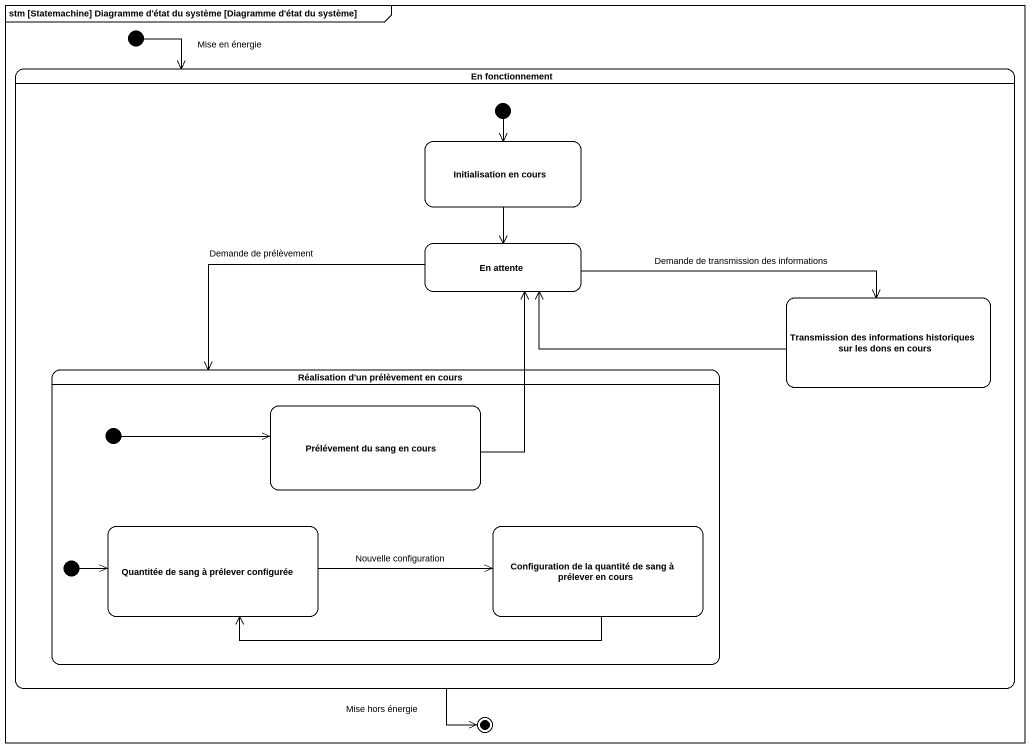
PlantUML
@startuml
mainframe stm [Statemachine] Diagramme d'état du système [Diagramme d'état du système]
hide empty description
state "En fonctionnement" as En_fonctionnement {
  state "Initialisation en cours" as Initialisation_en_cours
  state "En attente" as En_attente
  state "Transmission des informations historiques sur les dons en cours" as Transmission_des
  state "Réalisation d'un prélèvement en cours" as Réalisation_d_un {
    state initial3 <<start>>
    state "Prélévement du sang en cours" as Prélévement_du_sang_en_cours
    state "Quantitée de sang à prélever configurée" as Quantitée_de_sang_à
    state "Configuration de la quantité de sang à prélever en cours" as Configuration_de_la
    state initial4 <<start>>
  }
  [*] --> Initialisation_en_cours
}
[*] --> En_fonctionnement : Mise en énergie
Initialisation_en_cours --> En_attente
En_attente -right-> Transmission_des : Demande de transmission des informations
En_attente --> Réalisation_d_un : Demande de prélèvement
Transmission_des -left-> En_attente
initial3 -right-> Prélévement_du_sang_en_cours
Prélévement_du_sang_en_cours -up-> En_attente
Quantitée_de_sang_à -right-> Configuration_de_la : Nouvelle configuration
Configuration_de_la -left-> Quantitée_de_sang_à
initial4 -right-> Quantitée_de_sang_à
En_fonctionnement --> [*] : Mise hors énergie
@enduml
